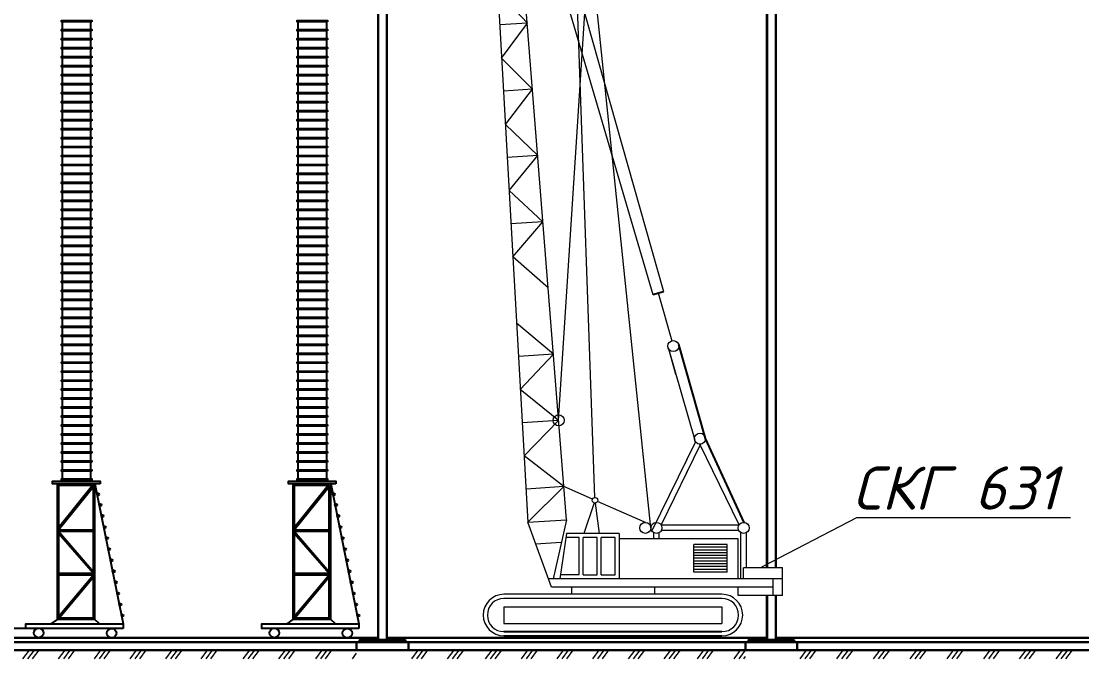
# Model space of a CAD drawing. Header units: millimetres. Extents: x -345369 to 252202, y 74562 to 424723.
# Drawn here: x -143799 to -137663, y 287822 to 291510 of the extents above; entities that cross this region are included whole.
import ezdxf

# ---------------------------------------------------------------- set-up
doc = ezdxf.new("R2010")
doc.units = ezdxf.units.MM
doc.linetypes.add('HIDDEN2', pattern=[4.7625, 3.175, -1.5875])
for name, color, linetype, lineweight in [('kolonni', 150, 'Continuous', 35), ('S Stora', 5, 'Continuous', 30), ('ТОнкая', 7, 'Continuous', 35)]:
    doc.layers.add(name, color=color, linetype=linetype, lineweight=lineweight)
for name, color, linetype in [('PAMA', 7, 'Continuous'), ('РАЗМЕРЫ', 7, 'Continuous'), ('стены тонкая', 7, 'Continuous')]:
    doc.layers.add(name, color=color, linetype=linetype)
doc.styles.get("Standard").update_dxf_attribs({"font": 'isocpeur.TTF', "oblique": 15})

msp = doc.modelspace()

# ---------------------------------------------------------------- linework, layer by layer
at = {"linetype": 'Continuous', "lineweight": 13}
for p, q in [((-141004.739899, 293197.308083), (-140084.159863, 289946.735031)), ((-140644.953299, 288626.151449), (-141004.182615, 293190.227681)), ((-140690.170975, 289200.650555), (-140432.242949, 293222.952447)), ((-140479.902978, 288754.594057), (-140638.634581, 293233.268585)), ((-140156.077633, 288578.907647), (-140638.499901, 293232.199925)), ((-141098.248626, 293173.819374), (-140145.67654, 289928.991837)), ((-141084.462658, 292447.219915), (-140868.571816, 288611.694329)), ((-140871.04168, 291498.64698), (-141041.28449, 291680.114798)), ((-140871.04168, 291498.64698), (-141030.489947, 291488.338519)), ((-141019.695405, 291296.562239), (-140871.04168, 291498.64698)), ((-140840.896562, 291115.647576), (-141019.695405, 291296.562239)), ((-140840.896562, 291115.647576), (-141008.900863, 291104.78596)), ((-140998.106321, 290913.009681), (-140840.896562, 291115.647576)), ((-140810.751445, 290732.648171), (-140998.106321, 290913.009681)), ((-140810.751445, 290732.648171), (-140987.311779, 290721.233401)), ((-140976.517237, 290529.457122), (-140810.751445, 290732.648171)), ((-140780.606327, 290349.648767), (-140976.517237, 290529.457122)), ((-140780.606327, 290349.648767), (-140965.722695, 290337.680843)), ((-140954.928153, 290145.904564), (-140780.606327, 290349.648767)), ((-140750.46121, 289966.649363), (-140954.928153, 290145.904564)), ((-140114.918202, 289937.863434), (-140035.073828, 289661.038391)), ((-140720.301354, 289583.462701), (-140933.339068, 289762.352005)), ((-140720.50947, 289583.637457), (-140922.544526, 289570.575726)), ((-140911.749984, 289378.799446), (-140720.301354, 289583.462701)), ((-140056.960569, 289621.408456), (-140012.982606, 289468.934325)), ((-140056.960514, 289621.408264), (-139902.568639, 289086.122742)), ((-140690.170975, 289200.650555), (-140911.749984, 289378.799446)), ((-140690.170975, 289200.650555), (-140900.955442, 289187.023167)), ((-140890.1609, 288995.246888), (-140690.170975, 289200.650555)), ((-139898.364808, 289077.115895), (-140150.619945, 288561.029203)), ((-139898.364808, 289077.115895), (-139952.267355, 288966.83712)), ((-139871.810301, 289058.545138), (-140097.510931, 288596.786091)), ((-139869.604368, 289063.058239), (-139952.230406, 288894.014312)), ((-139646.109671, 288596.786091), (-139874.016235, 289063.058239)), ((-140660.025858, 288817.651151), (-140890.1609, 288995.246888)), ((-140660.025858, 288817.651151), (-140876.244447, 288803.672443)), ((-140868.571816, 288611.694329), (-140660.025858, 288817.651151)), ((-140494.000114, 288745.01364), (-140660.025858, 288817.651151)), ((-140876.214699, 288747.478101), (-140868.571816, 288611.694329)), ((-140484.510505, 288723.45138), (-140544.826299, 288546.895453)), ((-140453.115839, 288546.895453), (-140477.167004, 288722.739554)), ((-140187.492532, 288610.914269), (-140464.671988, 288732.182365)), ((-140868.571816, 288611.694329), (-140644.953299, 288626.151449)), ((-140731.978923, 288235.576861), (-140868.571816, 288611.694329)), ((-140644.953299, 288626.151449), (-140721.34408, 288283.306477)), ((-139647.278538, 288594.913744), (-140096.342064, 288594.913744)), ((-139647.278538, 288594.913744), (-139952.078648, 288594.913744)), ((-140643.945388, 288546.895453), (-140683.960631, 288283.595153)), ((-140571.951297, 288523.918958), (-140647.437257, 288523.918958)), ((-140339.929579, 288546.895453), (-140643.945388, 288546.895453)), ((-140571.951297, 288308.63695), (-140571.951297, 288523.918958)), ((-140547.942151, 288307.604299), (-140547.942151, 288523.918958)), ((-140467.911664, 288523.918958), (-140547.942151, 288523.918958)), ((-140467.911664, 288307.604299), (-140467.911664, 288523.918958)), ((-140443.902519, 288307.604299), (-140443.902519, 288523.918958)), ((-140363.872032, 288523.918958), (-140443.902519, 288523.918958)), ((-140363.872032, 288307.604299), (-140363.872032, 288523.918958)), ((-140339.929579, 288546.895453), (-140339.929579, 288283.595153)), ((-140140.071535, 288514.883258), (-140140.071535, 288551.184273)), ((-140108.059341, 288514.883258), (-140108.059341, 288551.184273)), ((-139647.278538, 288562.90155), (-140096.342064, 288562.90155)), ((-139647.278538, 288562.90155), (-139952.062406, 288562.90155)), ((-139635.561261, 288283.595153), (-139635.561261, 288551.184273)), ((-139603.549067, 288347.619542), (-139603.549067, 288551.184273)), ((-140823.040852, 288486.32184), (-140673.961841, 288495.95992)), ((-139651.567359, 288514.883258), (-140339.929579, 288514.883258)), ((-139651.567359, 288514.883258), (-139952.038042, 288514.883258)), ((-139715.591748, 288482.871064), (-139907.664915, 288482.871064)), ((-139907.664915, 288322.810091), (-139907.664915, 288482.871064)), ((-139715.591748, 288466.864966), (-139907.664915, 288466.864966)), ((-139715.591748, 288322.810091), (-139715.591748, 288482.871064)), ((-139651.567359, 288283.595153), (-139651.567359, 288514.883258)), ((-139715.591748, 288450.858869), (-139907.664915, 288450.858869)), ((-139715.591748, 288434.852772), (-139907.664915, 288434.852772)), ((-139715.591748, 288418.846675), (-139907.664915, 288418.846675)), ((-139715.591748, 288402.840577), (-139907.664915, 288402.840577)), ((-139715.591748, 288386.83448), (-139907.664915, 288386.83448)), ((-139715.591748, 288370.828383), (-139907.664915, 288370.828383)), ((-139715.591748, 288354.822285), (-139907.664915, 288354.822285)), ((-139715.591748, 288338.816188), (-139907.664915, 288338.816188)), ((-139395.469803, 288347.619542), (-139619.555164, 288347.619542)), ((-139619.555164, 288283.595153), (-139619.555164, 288347.619542)), ((-139395.469803, 288187.558569), (-139395.469803, 288347.619542)), ((-139451.491143, 288283.582955), (-140749.310462, 288283.300388)), ((-140571.951297, 288307.604299), (-140680.311825, 288307.604299)), ((-140547.942151, 288307.604299), (-140467.911664, 288307.604299)), ((-140443.902519, 288307.604299), (-140363.872032, 288307.604299)), ((-139395.469803, 288283.595153), (-139951.92063, 288283.474)), ((-139715.591748, 288322.810091), (-139907.664915, 288322.810091)), ((-139451.491143, 288283.595153), (-139451.491143, 288187.558569)), ((-139651.567359, 288235.576861), (-140731.978923, 288235.576861)), ((-140615.957583, 288235.576861), (-140615.957583, 288194.761313)), ((-140615.957583, 288235.576861), (-140615.957583, 288194.761313)), ((-140135.774665, 288235.576861), (-140135.774665, 288194.761313)), ((-139451.491143, 288235.576861), (-139951.896328, 288235.576861)), ((-139651.567359, 288187.558569), (-139651.567359, 288235.576861)), ((-139745.225892, 288194.761313), (-141006.506356, 288194.761313)), ((-139745.225892, 288170.752167), (-141006.506356, 288170.752167)), ((-139395.469803, 288187.558569), (-139651.567359, 288187.558569)), ((-141006.506356, 288122.733875), (-139745.225892, 288122.733875)), ((-141006.506356, 288122.733875), (-141006.506356, 288026.697292)), ((-139745.225892, 288122.733875), (-139745.225892, 288026.697292)), ((-141006.506356, 288026.697292), (-139745.225892, 288026.697292))]:
    msp.add_line(p, q, dxfattribs=at)
at = {"lineweight": 25}
for p, q in [((-140145.67654, 289928.991837), (-140084.159863, 289946.735031)), ((-141006.506356, 287978.679), (-139745.225892, 287978.679)), ((-141006.506356, 287954.669854), (-139745.225892, 287954.669854))]:
    msp.add_line(p, q, dxfattribs=at)
msp.add_line((-143771.859815, 287997.463219), (-143934.199457, 287997.463219))
at = {"lineweight": 30}
for p, q in [((-141734.199457, 287943.096319), (-143934.199457, 287943.096319)), ((-143859.199457, 287918.096319), (-142559.199457, 287918.096319)), ((-143859.199457, 287918.096319), (-141859.199457, 287918.096319)), ((-139484.199457, 287943.096319), (-141684.199457, 287943.096319)), ((-141609.199457, 287918.096319), (-140309.199457, 287918.096319)), ((-141609.199457, 287918.096319), (-139609.199457, 287918.096319)), ((-139559.199457, 287918.096319), (-139558.886957, 287918.096319)), ((-139559.199457, 287918.096319), (-139558.886957, 287918.096319)), ((-139433.886957, 287943.096319), (-137234.199457, 287943.096319)), ((-139358.886957, 287918.096319), (-138058.886957, 287918.096319)), ((-139358.886957, 287918.096319), (-137359.199457, 287918.096319)), ((-144109.199457, 287871.797892), (-141559.199457, 287871.797892)), ((-141559.199457, 287871.797892), (-139309.199457, 287871.797892)), ((-139309.199457, 287871.797892), (-137359.199457, 287871.797892))]:
    msp.add_line(p, q, dxfattribs=at)
for points in [[(-141559.199457, 287871.797892), (-141559.199457, 287918.096319), (-141859.199457, 287918.096319), (-141859.199457, 287871.797892)], [(-141609.199457, 287918.096319), (-141809.199457, 287918.096319)], [(-141609.199457, 287918.096319), (-141809.199457, 287918.096319)], [(-139309.199457, 287871.797892), (-139309.199457, 287918.096319), (-139609.199457, 287918.096319), (-139609.199457, 287871.797892)], [(-139359.511957, 287918.096319), (-139559.511957, 287918.096319)], [(-139359.511957, 287918.096319), (-139559.511957, 287918.096319)], [(-139359.511957, 287918.096319), (-139559.511957, 287918.096319)], [(-139359.199457, 287918.096319), (-139559.199457, 287918.096319)], [(-139359.199457, 287918.096319), (-139559.199457, 287918.096319)], [(-139359.199457, 287918.096319), (-139559.199457, 287918.096319)], [(-139358.886957, 287918.096319), (-139558.886957, 287918.096319)], [(-139358.886957, 287918.096319), (-139558.886957, 287918.096319)], [(-139358.886957, 287918.096319), (-139558.886957, 287918.096319)]]:
    msp.add_lwpolyline(points, dxfattribs=at)
at = {"linetype": 'Continuous', "lineweight": 13}
for centre, radius in [((-140026.202231, 289630.280053), 32.012195), ((-140690.170975, 289200.650555), 32.012195), ((-139871.810301, 289094.994339), 32.012195), ((-140479.336051, 288738.598003), 16.006097), ((-140188.089827, 288578.907647), 32.012195), ((-140124.065438, 288578.907647), 32.012195), ((-139619.555164, 288578.907647), 32.012195)]:
    msp.add_circle(centre, radius, dxfattribs=at)
for centre, radius, start, end in [((-141006.506356, 288074.715584), 120.045729, 90, 270), ((-141006.506356, 288074.715584), 96.036584, 90, 270), ((-139745.225892, 288074.715584), 120.045729, 270, 90), ((-139745.225892, 288074.715584), 96.036584, 270, 90)]:
    msp.add_arc(centre, radius, start, end, dxfattribs=at)
at = {"layer": 'kolonni', "lineweight": 30, "ltscale": 10}
for p, q in [((-141734.199457, 287930.596319), (-141734.199457, 292371.692689)), ((-141734.199457, 287930.596319), (-141734.199457, 292371.692689)), ((-141734.199457, 287930.596319), (-141734.199457, 292371.692689)), ((-141684.199457, 287930.596319), (-141684.199457, 292371.692689)), ((-141684.199457, 287930.596319), (-141684.199457, 292371.692689)), ((-141684.199457, 287930.596319), (-141684.199457, 292371.692689)), ((-139484.511957, 288347.619542), (-139484.511957, 292371.692689)), ((-139484.511957, 288347.619542), (-139484.511957, 292371.692689)), ((-139484.511957, 288347.619542), (-139484.511957, 292371.692689)), ((-139484.199457, 288347.619542), (-139484.199457, 292371.692689)), ((-139434.199457, 288347.619542), (-139434.199457, 292371.692689)), ((-139433.886957, 288347.619542), (-139433.886957, 292371.692689)), ((-139433.886957, 288347.619542), (-139433.886957, 292371.692689)), ((-139433.886957, 288347.619542), (-139433.886957, 292371.692689)), ((-139484.511957, 287930.596319), (-139484.511957, 288187.558569)), ((-139484.511957, 287930.596319), (-139484.511957, 288187.558569)), ((-139484.511957, 287930.596319), (-139484.511957, 288187.558569)), ((-139484.199457, 287930.596319), (-139484.199457, 288187.558569)), ((-139434.199457, 287930.596319), (-139434.199457, 288187.558569)), ((-139433.886957, 287930.596319), (-139433.886957, 288187.558569)), ((-139433.886957, 287930.596319), (-139433.886957, 288187.558569)), ((-139433.886957, 287930.596319), (-139433.886957, 288187.558569))]:
    msp.add_line(p, q, dxfattribs=at)
at = {"layer": 'PAMA', "color": 1, "ltscale": 10}
msp.add_line((-139483.886957, 288380.596319), (-139484.199457, 288380.596319), dxfattribs=at)
msp.add_line((-139483.886957, 288380.596319), (-139484.199457, 288380.596319), dxfattribs=at)
at = {"layer": 'PAMA', "ltscale": 10}
for p, q in [((-139484.199457, 288380.596319), (-139483.886957, 288380.596319)), ((-139484.199457, 288355.596319), (-139483.886957, 288355.596319)), ((-139433.886957, 288380.596319), (-139433.886957, 288355.596319))]:
    msp.add_line(p, q, dxfattribs=at)
at = {"layer": 'PAMA', "linetype": 'HIDDEN2', "ltscale": 10}
for p, q in [((-139484.199457, 288379.346319), (-139483.886957, 288379.346319)), ((-139484.199457, 288356.846319), (-139483.886957, 288356.846319))]:
    msp.add_line(p, q, dxfattribs=at)
at = {"layer": 'S Stora', "ltscale": 2}
for points in [[(-141576.699457, 287930.596319), (-141841.699457, 287930.596319), (-141841.699457, 287918.096319), (-141576.699457, 287918.096319)], [(-139326.699457, 287930.596319), (-139591.699457, 287930.596319), (-139591.699457, 287918.096319), (-139326.699457, 287918.096319)]]:
    msp.add_lwpolyline(points, close=True, dxfattribs=at)
at = {"layer": 'РАЗМЕРЫ', "lineweight": 13}
for p, q in [((-143789.581259, 287821.797892), (-143752.081259, 287871.797892)), ((-143760.488934, 287821.797892), (-143722.988934, 287871.797892)), ((-143733.398374, 287821.797892), (-143695.898374, 287871.797892)), ((-143582.825068, 287821.797892), (-143545.325068, 287871.797892)), ((-143553.732743, 287821.797892), (-143516.232743, 287871.797892)), ((-143526.642183, 287821.797892), (-143489.142183, 287871.797892)), ((-143376.068877, 287821.797892), (-143338.568877, 287871.797892)), ((-143346.976552, 287821.797892), (-143309.476552, 287871.797892)), ((-143319.885992, 287821.797892), (-143282.385992, 287871.797892)), ((-143169.312686, 287821.797892), (-143131.812686, 287871.797892)), ((-143140.220361, 287821.797892), (-143102.720361, 287871.797892)), ((-143113.129802, 287821.797892), (-143075.629802, 287871.797892)), ((-142962.556495, 287821.797892), (-142925.056495, 287871.797892)), ((-142933.46417, 287821.797892), (-142895.96417, 287871.797892)), ((-142906.373611, 287821.797892), (-142868.873611, 287871.797892)), ((-142759.093705, 287821.797892), (-142721.593705, 287871.797892)), ((-142730.00138, 287821.797892), (-142692.50138, 287871.797892)), ((-142702.910821, 287821.797892), (-142665.410821, 287871.797892)), ((-142514.917879, 287821.797892), (-142477.417879, 287871.797892)), ((-142485.825553, 287821.797892), (-142448.325553, 287871.797892)), ((-142458.734994, 287821.797892), (-142421.234994, 287871.797892)), ((-142308.161688, 287821.797892), (-142270.661688, 287871.797892)), ((-142279.069363, 287821.797892), (-142241.569363, 287871.797892)), ((-142251.978803, 287821.797892), (-142214.478803, 287871.797892)), ((-142095.699224, 287821.797892), (-142058.199224, 287871.797892)), ((-142066.606899, 287821.797892), (-142029.106899, 287871.797892)), ((-142039.516339, 287821.797892), (-142002.016339, 287871.797892)), ((-141883.23676, 287821.797892), (-141859.199457, 287853.847629)), ((-141539.581259, 287821.797892), (-141502.081259, 287871.797892)), ((-141510.488934, 287821.797892), (-141472.988934, 287871.797892)), ((-141483.398374, 287821.797892), (-141445.898374, 287871.797892)), ((-141332.825068, 287821.797892), (-141295.325068, 287871.797892)), ((-141303.732743, 287821.797892), (-141266.232743, 287871.797892)), ((-141276.642183, 287821.797892), (-141239.142183, 287871.797892)), ((-141112.591286, 287821.797892), (-141075.091286, 287871.797892)), ((-141083.498961, 287821.797892), (-141045.998961, 287871.797892)), ((-141056.408401, 287821.797892), (-141018.908401, 287871.797892)), ((-140905.835095, 287821.797892), (-140868.335095, 287871.797892)), ((-140876.74277, 287821.797892), (-140839.24277, 287871.797892)), ((-140849.65221, 287821.797892), (-140812.15221, 287871.797892)), ((-140699.078904, 287821.797892), (-140661.578904, 287871.797892)), ((-140669.986579, 287821.797892), (-140632.486579, 287871.797892)), ((-140642.896019, 287821.797892), (-140605.396019, 287871.797892)), ((-140492.322713, 287821.797892), (-140454.822713, 287871.797892)), ((-140463.230388, 287821.797892), (-140425.730388, 287871.797892)), ((-140436.139828, 287821.797892), (-140398.639828, 287871.797892)), ((-140285.566522, 287821.797892), (-140248.066522, 287871.797892)), ((-140256.474197, 287821.797892), (-140218.974197, 287871.797892)), ((-140229.383637, 287821.797892), (-140191.883637, 287871.797892)), ((-140078.810331, 287821.797892), (-140041.310331, 287871.797892)), ((-140049.718006, 287821.797892), (-140012.218006, 287871.797892)), ((-140022.627447, 287821.797892), (-139985.127447, 287871.797892)), ((-139887.502246, 287821.797892), (-139850.002246, 287871.797892)), ((-139858.409921, 287821.797892), (-139820.909921, 287871.797892)), ((-139831.319362, 287821.797892), (-139793.819362, 287871.797892)), ((-139675.039782, 287821.797892), (-139637.539782, 287871.797892)), ((-139645.947457, 287821.797892), (-139608.447457, 287871.797892)), ((-139292.909987, 287821.797892), (-139255.409987, 287871.797892)), ((-139263.817661, 287821.797892), (-139226.317661, 287871.797892)), ((-139236.727102, 287821.797892), (-139199.227102, 287871.797892)), ((-139080.447523, 287821.797892), (-139042.947523, 287871.797892)), ((-139051.355198, 287821.797892), (-139013.855198, 287871.797892)), ((-139024.264638, 287821.797892), (-138986.764638, 287871.797892)), ((-138867.985059, 287821.797892), (-138830.485059, 287871.797892)), ((-138838.892734, 287821.797892), (-138801.392734, 287871.797892)), ((-138811.802174, 287821.797892), (-138774.302174, 287871.797892)), ((-138655.522595, 287821.797892), (-138618.022595, 287871.797892)), ((-138626.43027, 287821.797892), (-138588.93027, 287871.797892)), ((-138599.33971, 287821.797892), (-138561.83971, 287871.797892)), ((-138443.060131, 287821.797892), (-138405.560131, 287871.797892)), ((-138413.967806, 287821.797892), (-138376.467806, 287871.797892)), ((-138386.877246, 287821.797892), (-138349.377246, 287871.797892)), ((-138230.597667, 287821.797892), (-138193.097667, 287871.797892)), ((-138201.505342, 287821.797892), (-138164.005342, 287871.797892)), ((-138174.414782, 287821.797892), (-138136.914782, 287871.797892)), ((-138023.422233, 287821.797892), (-137985.922233, 287871.797892)), ((-137994.329908, 287821.797892), (-137956.829908, 287871.797892)), ((-137967.239348, 287821.797892), (-137929.739348, 287871.797892)), ((-137810.959769, 287821.797892), (-137773.459769, 287871.797892)), ((-137781.867444, 287821.797892), (-137744.367444, 287871.797892)), ((-137754.776884, 287821.797892), (-137717.276884, 287871.797892)), ((-139618.856898, 287821.797892), (-139609.199457, 287834.674479))]:
    msp.add_line(p, q, dxfattribs=at)
at = {"layer": 'стены тонкая', "color": 7, "lineweight": 9, "ltscale": 100}
for p, q in [((-138966.590589, 288637.435645), (-139515.407116, 288351.072623)), ((-137729.08221, 288637.435645), (-138966.590589, 288637.435645))]:
    msp.add_line(p, q, dxfattribs=at)
at = {"layer": 'стены тонкая'}
msp.add_lwpolyline([(-139617.349231, 288610.843747), (-139839.798107, 289094.994339), (-139995.438539, 289639.133066)], dxfattribs=at)
at = {"layer": 'ТОнкая', "color": 7, "lineweight": 25}
for p, q in [((-143372.702233, 288834.435792), (-143592.252597, 288834.435792)), ((-143592.252597, 288834.435792), (-143592.252597, 288048.810639)), ((-143572.625451, 288850.007387), (-143385.976874, 288850.007387)), ((-143372.702233, 288048.810639), (-143372.702233, 288834.435792)), ((-143372.702233, 288834.435792), (-143209.402948, 288023.610883)), ((-142008.763051, 288834.435792), (-142228.313415, 288834.435792)), ((-142228.313415, 288834.435792), (-142228.313415, 288048.810639)), ((-142208.686269, 288850.007387), (-142022.037693, 288850.007387)), ((-142008.763051, 288048.810639), (-142008.763051, 288834.435792)), ((-142008.763051, 288834.435792), (-141845.463766, 288023.610883)), ((-143387.66574, 288824.229571), (-143584.360739, 288579.780878)), ((-143584.360739, 288566.907113), (-143380.931516, 288818.098811)), ((-142023.726559, 288824.229571), (-142220.421557, 288579.780878)), ((-142220.421557, 288566.907113), (-142016.992334, 288818.098811)), ((-143584.360739, 288566.907113), (-143380.931516, 288566.907113)), ((-143584.360739, 288559.112902), (-143380.931516, 288324.902915)), ((-143584.360739, 288559.112902), (-143380.931516, 288559.112902)), ((-143380.931516, 288315.033288), (-143584.360739, 288547.029095)), ((-142220.421557, 288566.907113), (-142016.992334, 288566.907113)), ((-142220.421557, 288559.112902), (-142016.992334, 288324.902915)), ((-142220.421557, 288559.112902), (-142016.992334, 288559.112902)), ((-142016.992334, 288315.033288), (-142220.421557, 288547.029095)), ((-143380.931516, 288315.033288), (-143584.360739, 288315.033288)), ((-143380.931516, 288305.459505), (-143584.360739, 288305.459505)), ((-143380.931516, 288305.459505), (-143584.360739, 288065.162599)), ((-143380.931516, 288293.369132), (-143577.4686, 288058.207633)), ((-142016.992334, 288315.033288), (-142220.421557, 288315.033288)), ((-142016.992334, 288305.459505), (-142220.421557, 288305.459505)), ((-142016.992334, 288305.459505), (-142220.421557, 288065.162599)), ((-142016.992334, 288293.369132), (-142213.529419, 288058.207633)), ((-143592.252597, 288048.810639), (-143627.287269, 288023.610883)), ((-143372.702233, 288048.810639), (-143592.252597, 288048.810639)), ((-143345.842291, 288023.610883), (-143372.702233, 288048.810639)), ((-142228.313415, 288048.810639), (-142263.348087, 288023.610883)), ((-142008.763051, 288048.810639), (-142228.313415, 288048.810639)), ((-141981.90311, 288023.610883), (-142008.763051, 288048.810639))]:
    msp.add_line(p, q, dxfattribs=at)
for points in [[(-143391.531207, 291505.81398), (-143567.236131, 291505.81398), (-143567.236131, 291513.265563), (-143391.531207, 291513.265563)], [(-142027.592025, 291505.81398), (-142203.296949, 291505.81398), (-142203.296949, 291513.265563), (-142027.592025, 291513.265563)], [(-143391.531207, 291453.839169), (-143567.236131, 291453.839169), (-143567.236131, 291461.290752), (-143391.531207, 291461.290752)], [(-143391.531207, 291453.839169), (-143567.236131, 291453.839169), (-143567.236131, 291461.290752), (-143391.531207, 291461.290752)], [(-143391.531207, 291401.864359), (-143567.236131, 291401.864359), (-143567.236131, 291409.315941), (-143391.531207, 291409.315941)], [(-142027.592025, 291453.839169), (-142203.296949, 291453.839169), (-142203.296949, 291461.290752), (-142027.592025, 291461.290752)], [(-142027.592025, 291453.839169), (-142203.296949, 291453.839169), (-142203.296949, 291461.290752), (-142027.592025, 291461.290752)], [(-142027.592025, 291401.864359), (-142203.296949, 291401.864359), (-142203.296949, 291409.315941), (-142027.592025, 291409.315941)], [(-143391.531207, 291349.889548), (-143567.236131, 291349.889548), (-143567.236131, 291357.341131), (-143391.531207, 291357.341131)], [(-142027.592025, 291349.889548), (-142203.296949, 291349.889548), (-142203.296949, 291357.341131), (-142027.592025, 291357.341131)], [(-143391.531207, 291297.914737), (-143567.236131, 291297.914737), (-143567.236131, 291305.36632), (-143391.531207, 291305.36632)], [(-142027.592025, 291297.914737), (-142203.296949, 291297.914737), (-142203.296949, 291305.36632), (-142027.592025, 291305.36632)], [(-143391.531207, 291245.939927), (-143567.236131, 291245.939927), (-143567.236131, 291253.391509), (-143391.531207, 291253.391509)], [(-142027.592025, 291245.939927), (-142203.296949, 291245.939927), (-142203.296949, 291253.391509), (-142027.592025, 291253.391509)], [(-143391.531207, 291193.965116), (-143567.236131, 291193.965116), (-143567.236131, 291201.416699), (-143391.531207, 291201.416699)], [(-142027.592025, 291193.965116), (-142203.296949, 291193.965116), (-142203.296949, 291201.416699), (-142027.592025, 291201.416699)], [(-143391.531207, 291141.990305), (-143567.236131, 291141.990305), (-143567.236131, 291149.441888), (-143391.531207, 291149.441888)], [(-142027.592025, 291141.990305), (-142203.296949, 291141.990305), (-142203.296949, 291149.441888), (-142027.592025, 291149.441888)], [(-143391.531207, 291090.015495), (-143567.236131, 291090.015495), (-143567.236131, 291097.467077), (-143391.531207, 291097.467077)], [(-143391.531207, 291038.040684), (-143567.236131, 291038.040684), (-143567.236131, 291045.492267), (-143391.531207, 291045.492267)], [(-142027.592025, 291090.015495), (-142203.296949, 291090.015495), (-142203.296949, 291097.467077), (-142027.592025, 291097.467077)], [(-142027.592025, 291038.040684), (-142203.296949, 291038.040684), (-142203.296949, 291045.492267), (-142027.592025, 291045.492267)], [(-143391.531207, 290986.065873), (-143567.236131, 290986.065873), (-143567.236131, 290993.517456), (-143391.531207, 290993.517456)], [(-142027.592025, 290986.065873), (-142203.296949, 290986.065873), (-142203.296949, 290993.517456), (-142027.592025, 290993.517456)], [(-143391.531207, 290934.091063), (-143567.236131, 290934.091063), (-143567.236131, 290941.542645), (-143391.531207, 290941.542645)], [(-142027.592025, 290934.091063), (-142203.296949, 290934.091063), (-142203.296949, 290941.542645), (-142027.592025, 290941.542645)], [(-143391.531207, 290882.116252), (-143567.236131, 290882.116252), (-143567.236131, 290889.567835), (-143391.531207, 290889.567835)], [(-142027.592025, 290882.116252), (-142203.296949, 290882.116252), (-142203.296949, 290889.567835), (-142027.592025, 290889.567835)], [(-143391.531207, 290830.141441), (-143567.236131, 290830.141441), (-143567.236131, 290837.593024), (-143391.531207, 290837.593024)], [(-142027.592025, 290830.141441), (-142203.296949, 290830.141441), (-142203.296949, 290837.593024), (-142027.592025, 290837.593024)], [(-143391.531207, 290778.166631), (-143567.236131, 290778.166631), (-143567.236131, 290785.618213), (-143391.531207, 290785.618213)], [(-143391.531207, 290726.19182), (-143567.236131, 290726.19182), (-143567.236131, 290733.643403), (-143391.531207, 290733.643403)], [(-142027.592025, 290778.166631), (-142203.296949, 290778.166631), (-142203.296949, 290785.618213), (-142027.592025, 290785.618213)], [(-142027.592025, 290726.19182), (-142203.296949, 290726.19182), (-142203.296949, 290733.643403), (-142027.592025, 290733.643403)], [(-143391.531207, 290674.217009), (-143567.236131, 290674.217009), (-143567.236131, 290681.668592), (-143391.531207, 290681.668592)], [(-142027.592025, 290674.217009), (-142203.296949, 290674.217009), (-142203.296949, 290681.668592), (-142027.592025, 290681.668592)], [(-143391.531207, 290622.242199), (-143567.236131, 290622.242199), (-143567.236131, 290629.693781), (-143391.531207, 290629.693781)], [(-142027.592025, 290622.242199), (-142203.296949, 290622.242199), (-142203.296949, 290629.693781), (-142027.592025, 290629.693781)], [(-143391.531207, 290570.267388), (-143567.236131, 290570.267388), (-143567.236131, 290577.718971), (-143391.531207, 290577.718971)], [(-142027.592025, 290570.267388), (-142203.296949, 290570.267388), (-142203.296949, 290577.718971), (-142027.592025, 290577.718971)], [(-143391.531207, 290518.292577), (-143567.236131, 290518.292577), (-143567.236131, 290525.74416), (-143391.531207, 290525.74416)], [(-142027.592025, 290518.292577), (-142203.296949, 290518.292577), (-142203.296949, 290525.74416), (-142027.592025, 290525.74416)], [(-143391.531207, 290466.317767), (-143567.236131, 290466.317767), (-143567.236131, 290473.769349), (-143391.531207, 290473.769349)], [(-142027.592025, 290466.317767), (-142203.296949, 290466.317767), (-142203.296949, 290473.769349), (-142027.592025, 290473.769349)], [(-143391.531207, 290414.342956), (-143567.236131, 290414.342956), (-143567.236131, 290421.794539), (-143391.531207, 290421.794539)], [(-143391.531207, 290362.368145), (-143567.236131, 290362.368145), (-143567.236131, 290369.819728), (-143391.531207, 290369.819728)], [(-142027.592025, 290414.342956), (-142203.296949, 290414.342956), (-142203.296949, 290421.794539), (-142027.592025, 290421.794539)], [(-142027.592025, 290362.368145), (-142203.296949, 290362.368145), (-142203.296949, 290369.819728), (-142027.592025, 290369.819728)], [(-143391.531207, 290310.393335), (-143567.236131, 290310.393335), (-143567.236131, 290317.844917), (-143391.531207, 290317.844917)], [(-142027.592025, 290310.393335), (-142203.296949, 290310.393335), (-142203.296949, 290317.844917), (-142027.592025, 290317.844917)], [(-143391.531207, 290258.418524), (-143567.236131, 290258.418524), (-143567.236131, 290265.870107), (-143391.531207, 290265.870107)], [(-142027.592025, 290258.418524), (-142203.296949, 290258.418524), (-142203.296949, 290265.870107), (-142027.592025, 290265.870107)], [(-143391.531207, 290206.443713), (-143567.236131, 290206.443713), (-143567.236131, 290213.895296), (-143391.531207, 290213.895296)], [(-142027.592025, 290206.443713), (-142203.296949, 290206.443713), (-142203.296949, 290213.895296), (-142027.592025, 290213.895296)], [(-143391.531207, 290154.468903), (-143567.236131, 290154.468903), (-143567.236131, 290161.920485), (-143391.531207, 290161.920485)], [(-142027.592025, 290154.468903), (-142203.296949, 290154.468903), (-142203.296949, 290161.920485), (-142027.592025, 290161.920485)], [(-143391.531207, 290102.494092), (-143567.236131, 290102.494092), (-143567.236131, 290109.945675), (-143391.531207, 290109.945675)], [(-143391.531207, 290050.519281), (-143567.236131, 290050.519281), (-143567.236131, 290057.970864), (-143391.531207, 290057.970864)], [(-142027.592025, 290102.494092), (-142203.296949, 290102.494092), (-142203.296949, 290109.945675), (-142027.592025, 290109.945675)], [(-142027.592025, 290050.519281), (-142203.296949, 290050.519281), (-142203.296949, 290057.970864), (-142027.592025, 290057.970864)], [(-143391.531207, 289998.544471), (-143567.236131, 289998.544471), (-143567.236131, 290005.996053), (-143391.531207, 290005.996053)], [(-142027.592025, 289998.544471), (-142203.296949, 289998.544471), (-142203.296949, 290005.996053), (-142027.592025, 290005.996053)], [(-143391.531207, 289946.56966), (-143567.236131, 289946.56966), (-143567.236131, 289954.021243), (-143391.531207, 289954.021243)], [(-142027.592025, 289946.56966), (-142203.296949, 289946.56966), (-142203.296949, 289954.021243), (-142027.592025, 289954.021243)], [(-143391.531207, 289894.594849), (-143567.236131, 289894.594849), (-143567.236131, 289902.046432), (-143391.531207, 289902.046432)], [(-142027.592025, 289894.594849), (-142203.296949, 289894.594849), (-142203.296949, 289902.046432), (-142027.592025, 289902.046432)], [(-143391.531207, 289842.620039), (-143567.236131, 289842.620039), (-143567.236131, 289850.071621), (-143391.531207, 289850.071621)], [(-142027.592025, 289842.620039), (-142203.296949, 289842.620039), (-142203.296949, 289850.071621), (-142027.592025, 289850.071621)], [(-143391.531207, 289790.645228), (-143567.236131, 289790.645228), (-143567.236131, 289798.096811), (-143391.531207, 289798.096811)], [(-142027.592025, 289790.645228), (-142203.296949, 289790.645228), (-142203.296949, 289798.096811), (-142027.592025, 289798.096811)], [(-143391.531207, 289738.670417), (-143567.236131, 289738.670417), (-143567.236131, 289746.122), (-143391.531207, 289746.122)], [(-143391.531207, 289686.695607), (-143567.236131, 289686.695607), (-143567.236131, 289694.147189), (-143391.531207, 289694.147189)], [(-142027.592025, 289738.670417), (-142203.296949, 289738.670417), (-142203.296949, 289746.122), (-142027.592025, 289746.122)], [(-142027.592025, 289686.695607), (-142203.296949, 289686.695607), (-142203.296949, 289694.147189), (-142027.592025, 289694.147189)], [(-143391.531207, 289634.720796), (-143567.236131, 289634.720796), (-143567.236131, 289642.172379), (-143391.531207, 289642.172379)], [(-142027.592025, 289634.720796), (-142203.296949, 289634.720796), (-142203.296949, 289642.172379), (-142027.592025, 289642.172379)], [(-143391.531207, 289582.745985), (-143567.236131, 289582.745985), (-143567.236131, 289590.197568), (-143391.531207, 289590.197568)], [(-142027.592025, 289582.745985), (-142203.296949, 289582.745985), (-142203.296949, 289590.197568), (-142027.592025, 289590.197568)], [(-143391.531207, 289530.771175), (-143567.236131, 289530.771175), (-143567.236131, 289538.222757), (-143391.531207, 289538.222757)], [(-142027.592025, 289530.771175), (-142203.296949, 289530.771175), (-142203.296949, 289538.222757), (-142027.592025, 289538.222757)], [(-143391.531207, 289478.796364), (-143567.236131, 289478.796364), (-143567.236131, 289486.247947), (-143391.531207, 289486.247947)], [(-142027.592025, 289478.796364), (-142203.296949, 289478.796364), (-142203.296949, 289486.247947), (-142027.592025, 289486.247947)], [(-143391.531207, 289426.821553), (-143567.236131, 289426.821553), (-143567.236131, 289434.273136), (-143391.531207, 289434.273136)], [(-143391.531207, 289374.846743), (-143567.236131, 289374.846743), (-143567.236131, 289382.298325), (-143391.531207, 289382.298325)], [(-142027.592025, 289426.821553), (-142203.296949, 289426.821553), (-142203.296949, 289434.273136), (-142027.592025, 289434.273136)], [(-142027.592025, 289374.846743), (-142203.296949, 289374.846743), (-142203.296949, 289382.298325), (-142027.592025, 289382.298325)], [(-143391.531207, 289322.871932), (-143567.236131, 289322.871932), (-143567.236131, 289330.323515), (-143391.531207, 289330.323515)], [(-142027.592025, 289322.871932), (-142203.296949, 289322.871932), (-142203.296949, 289330.323515), (-142027.592025, 289330.323515)], [(-143391.531207, 289270.897121), (-143567.236131, 289270.897121), (-143567.236131, 289278.348704), (-143391.531207, 289278.348704)], [(-142027.592025, 289270.897121), (-142203.296949, 289270.897121), (-142203.296949, 289278.348704), (-142027.592025, 289278.348704)], [(-143391.531207, 289218.922311), (-143567.236131, 289218.922311), (-143567.236131, 289226.373893), (-143391.531207, 289226.373893)], [(-142027.592025, 289218.922311), (-142203.296949, 289218.922311), (-142203.296949, 289226.373893), (-142027.592025, 289226.373893)], [(-143391.531207, 289166.9475), (-143567.236131, 289166.9475), (-143567.236131, 289174.399083), (-143391.531207, 289174.399083)], [(-142027.592025, 289166.9475), (-142203.296949, 289166.9475), (-142203.296949, 289174.399083), (-142027.592025, 289174.399083)], [(-143391.531207, 289114.972689), (-143567.236131, 289114.972689), (-143567.236131, 289122.424272), (-143391.531207, 289122.424272)], [(-142027.592025, 289114.972689), (-142203.296949, 289114.972689), (-142203.296949, 289122.424272), (-142027.592025, 289122.424272)], [(-143391.531207, 289062.997879), (-143567.236131, 289062.997879), (-143567.236131, 289070.449461), (-143391.531207, 289070.449461)], [(-143391.531207, 289011.023068), (-143567.236131, 289011.023068), (-143567.236131, 289018.474651), (-143391.531207, 289018.474651)], [(-143391.531207, 289011.023068), (-143567.236131, 289011.023068), (-143567.236131, 289018.474651), (-143391.531207, 289018.474651)], [(-142027.592025, 289062.997879), (-142203.296949, 289062.997879), (-142203.296949, 289070.449461), (-142027.592025, 289070.449461)], [(-142027.592025, 289011.023068), (-142203.296949, 289011.023068), (-142203.296949, 289018.474651), (-142027.592025, 289018.474651)], [(-142027.592025, 289011.023068), (-142203.296949, 289011.023068), (-142203.296949, 289018.474651), (-142027.592025, 289018.474651)], [(-143391.531207, 288959.048257), (-143567.236131, 288959.048257), (-143567.236131, 288966.49984), (-143391.531207, 288966.49984)], [(-143391.531207, 288959.048257), (-143567.236131, 288959.048257), (-143567.236131, 288966.49984), (-143391.531207, 288966.49984)], [(-142027.592025, 288959.048257), (-142203.296949, 288959.048257), (-142203.296949, 288966.49984), (-142027.592025, 288966.49984)], [(-142027.592025, 288959.048257), (-142203.296949, 288959.048257), (-142203.296949, 288966.49984), (-142027.592025, 288966.49984)], [(-143391.531207, 288907.073447), (-143567.236131, 288907.073447), (-143567.236131, 288914.525029), (-143391.531207, 288914.525029)], [(-142027.592025, 288907.073447), (-142203.296949, 288907.073447), (-142203.296949, 288914.525029), (-142027.592025, 288914.525029)], [(-143342.665984, 288834.435792), (-143617.776386, 288834.435792), (-143617.776386, 288850.007387), (-143342.665984, 288850.007387)], [(-143391.531207, 288855.098636), (-143567.236131, 288855.098636), (-143567.236131, 288862.550219), (-143391.531207, 288862.550219)], [(-141978.726802, 288834.435792), (-142253.837204, 288834.435792), (-142253.837204, 288850.007387), (-141978.726802, 288850.007387)], [(-142027.592025, 288855.098636), (-142203.296949, 288855.098636), (-142203.296949, 288862.550219), (-142027.592025, 288862.550219)], [(-143380.931516, 288824.229571), (-143584.360739, 288824.229571), (-143584.360739, 288058.207633), (-143380.931516, 288058.207633)], [(-142016.992334, 288824.229571), (-142220.421557, 288824.229571), (-142220.421557, 288058.207633), (-142016.992334, 288058.207633)], [(-143209.402948, 287997.463219), (-143771.859815, 287997.463219), (-143771.859815, 288023.610883), (-143209.402948, 288023.610883)], [(-141845.463766, 287997.463219), (-142407.920633, 287997.463219), (-142407.920633, 288023.610883), (-141845.463766, 288023.610883)]]:
    msp.add_lwpolyline(points, close=True, dxfattribs=at)
for points in [[(-143563.383502, 291505.81398), (-143563.383502, 291461.290752)], [(-143395.651775, 291461.290752), (-143395.651775, 291505.81398)], [(-142199.444321, 291505.81398), (-142199.444321, 291461.290752)], [(-142031.712593, 291461.290752), (-142031.712593, 291505.81398)], [(-143563.383502, 291453.839169), (-143563.383502, 288850.007387)], [(-143563.383502, 291453.839169), (-143563.383502, 291409.315941), (-143395.651775, 291409.315941), (-143395.651775, 291453.839169)], [(-143395.651775, 288850.007387), (-143395.651775, 291453.839169)], [(-142199.444321, 291453.839169), (-142199.444321, 288850.007387)], [(-142199.444321, 291453.839169), (-142199.444321, 291409.315941), (-142031.712593, 291409.315941), (-142031.712593, 291453.839169)], [(-142031.712593, 288850.007387), (-142031.712593, 291453.839169)], [(-143563.383502, 291401.864359), (-143563.383502, 291357.341131)], [(-143563.383502, 291349.889548), (-143563.383502, 291305.36632)], [(-143395.651775, 291357.341131), (-143395.651775, 291401.864359)], [(-143395.651775, 291305.36632), (-143395.651775, 291349.889548)], [(-142199.444321, 291401.864359), (-142199.444321, 291357.341131)], [(-142199.444321, 291349.889548), (-142199.444321, 291305.36632)], [(-142031.712593, 291357.341131), (-142031.712593, 291401.864359)], [(-142031.712593, 291305.36632), (-142031.712593, 291349.889548)], [(-143563.383502, 291297.914737), (-143563.383502, 291253.391509)], [(-143395.651775, 291253.391509), (-143395.651775, 291297.914737)], [(-142199.444321, 291297.914737), (-142199.444321, 291253.391509)], [(-142031.712593, 291253.391509), (-142031.712593, 291297.914737)], [(-143563.383502, 291245.939927), (-143563.383502, 291201.416699), (-143395.651775, 291201.416699), (-143395.651775, 291245.939927)], [(-142199.444321, 291245.939927), (-142199.444321, 291201.416699), (-142031.712593, 291201.416699), (-142031.712593, 291245.939927)], [(-143563.383502, 291038.040684), (-143563.383502, 290993.517456), (-143395.651775, 290993.517456), (-143395.651775, 291038.040684)], [(-142199.444321, 291038.040684), (-142199.444321, 290993.517456), (-142031.712593, 290993.517456), (-142031.712593, 291038.040684)], [(-143563.383502, 290830.141441), (-143563.383502, 290785.618213), (-143395.651775, 290785.618213), (-143395.651775, 290830.141441)], [(-142199.444321, 290830.141441), (-142199.444321, 290785.618213), (-142031.712593, 290785.618213), (-142031.712593, 290830.141441)], [(-143563.383502, 290622.242199), (-143563.383502, 290577.718971), (-143395.651775, 290577.718971), (-143395.651775, 290622.242199)], [(-142199.444321, 290622.242199), (-142199.444321, 290577.718971), (-142031.712593, 290577.718971), (-142031.712593, 290622.242199)], [(-143563.383502, 290414.342956), (-143563.383502, 290369.819728), (-143395.651775, 290369.819728), (-143395.651775, 290414.342956)], [(-142199.444321, 290414.342956), (-142199.444321, 290369.819728), (-142031.712593, 290369.819728), (-142031.712593, 290414.342956)], [(-143563.383502, 290206.443713), (-143563.383502, 290161.920485), (-143395.651775, 290161.920485), (-143395.651775, 290206.443713)], [(-142199.444321, 290206.443713), (-142199.444321, 290161.920485), (-142031.712593, 290161.920485), (-142031.712593, 290206.443713)], [(-143563.383502, 289998.544471), (-143563.383502, 289954.021243), (-143395.651775, 289954.021243), (-143395.651775, 289998.544471)], [(-142199.444321, 289998.544471), (-142199.444321, 289954.021243), (-142031.712593, 289954.021243), (-142031.712593, 289998.544471)], [(-143563.383502, 289790.645228), (-143563.383502, 289746.122), (-143395.651775, 289746.122), (-143395.651775, 289790.645228)], [(-142199.444321, 289790.645228), (-142199.444321, 289746.122), (-142031.712593, 289746.122), (-142031.712593, 289790.645228)], [(-143563.383502, 289582.745985), (-143563.383502, 289538.222757), (-143395.651775, 289538.222757), (-143395.651775, 289582.745985)], [(-142199.444321, 289582.745985), (-142199.444321, 289538.222757), (-142031.712593, 289538.222757), (-142031.712593, 289582.745985)], [(-143563.383502, 289374.846743), (-143563.383502, 289330.323515), (-143395.651775, 289330.323515), (-143395.651775, 289374.846743)], [(-142199.444321, 289374.846743), (-142199.444321, 289330.323515), (-142031.712593, 289330.323515), (-142031.712593, 289374.846743)], [(-143563.383502, 289166.9475), (-143563.383502, 289122.424272), (-143395.651775, 289122.424272), (-143395.651775, 289166.9475)], [(-142199.444321, 289166.9475), (-142199.444321, 289122.424272), (-142031.712593, 289122.424272), (-142031.712593, 289166.9475)], [(-143563.383502, 289062.997879), (-143563.383502, 289018.474651), (-143395.651775, 289018.474651), (-143395.651775, 289062.997879)], [(-142199.444321, 289062.997879), (-142199.444321, 289018.474651), (-142031.712593, 289018.474651), (-142031.712593, 289062.997879)]]:
    msp.add_lwpolyline(points, dxfattribs=at)
for centre, radius in [((-143354.184073, 288772.860658), 6.116993), ((-141990.244891, 288772.860658), 6.116993), ((-143341.782906, 288711.285525), 6.116993), ((-141977.843724, 288711.285525), 6.116993), ((-143328.904852, 288647.342524), 6.116993), ((-141964.965671, 288647.342524), 6.116993), ((-143316.026799, 288583.399523), 6.116993), ((-141952.087617, 288583.399523), 6.116993), ((-143303.148746, 288519.456522), 6.116993), ((-141939.209564, 288519.456522), 6.116993), ((-143290.270693, 288455.513521), 6.116993), ((-141926.331511, 288455.513521), 6.116993), ((-143277.39264, 288391.57052), 6.116993), ((-141913.453458, 288391.57052), 6.116993), ((-143264.514586, 288327.62752), 6.116993), ((-141900.575405, 288327.62752), 6.116993), ((-143251.636533, 288263.684519), 6.116993), ((-141887.697351, 288263.684519), 6.116993), ((-143238.75848, 288199.741518), 6.116993), ((-141874.819298, 288199.741518), 6.116993), ((-143225.880427, 288135.798517), 6.116993), ((-141861.941245, 288135.798517), 6.116993), ((-143213.002374, 288071.855516), 6.116993), ((-141849.063192, 288071.855516), 6.116993), ((-143698.539401, 287971.503515), 27.64663), ((-143276.551777, 287969.816589), 27.64663), ((-142334.600219, 287971.503515), 27.64663), ((-141912.612595, 287969.816589), 27.64663)]:
    msp.add_circle(centre, radius, dxfattribs=at)

# ---------------------------------------------------------------- texts
at = {"layer": 'стены тонкая', "color": 7, "insert": (-138396.122404, 288683.943426), "char_height": 250, "width": 25920.71002822, "attachment_point": 8}
msp.add_mtext('\\pt15250;СКГ 631', dxfattribs=at)

doc.saveas('drawing.dxf')
